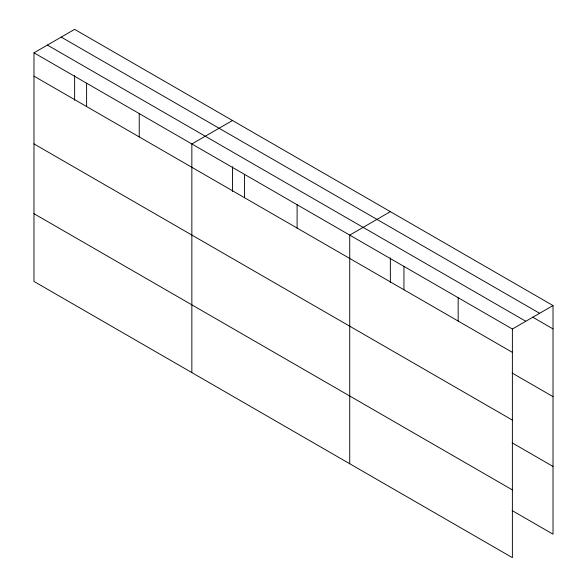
<?xml version="1.0" encoding="UTF-8"?>
<svg xmlns="http://www.w3.org/2000/svg" width="587" height="587" viewBox="0 0 587 587"><rect width="100%" height="100%" fill="white"/><g stroke="black" fill="none" stroke-linecap="round" stroke-linejoin="round"><path stroke-width="0.88" d="M74.615 100.296L74.615 75.576M232.489 191.443L232.489 166.73M390.362 282.596L390.362 257.876M33.98 52.815L512.385 329.021L512.385 557.65L33.98 281.444L33.98 52.815L74.615 29.35L553.02 305.556L553.02 534.185L512.165 510.595M232.489 120.496L191.854 143.962L191.854 372.591M390.362 211.643L349.727 235.108L349.727 463.737M512.385 329.021L553.02 305.556M61.202 37.091L539.614 313.297M532.592 317.105L553.02 328.896M47.386 45.067L525.798 321.272M33.98 76.156L512.385 352.361M512.165 373.053L553.02 396.643M33.98 143.903L512.385 420.109M512.165 442.855L553.02 466.445M33.98 213.697L512.385 489.903M458.168 297.712L458.168 321.06M403.944 266.41L403.944 289.758M297.103 204.724L297.103 228.072M244.478 174.339L244.478 197.687M139.229 113.577L139.229 136.918M86.605 83.193L86.605 106.54"/></g></svg>
